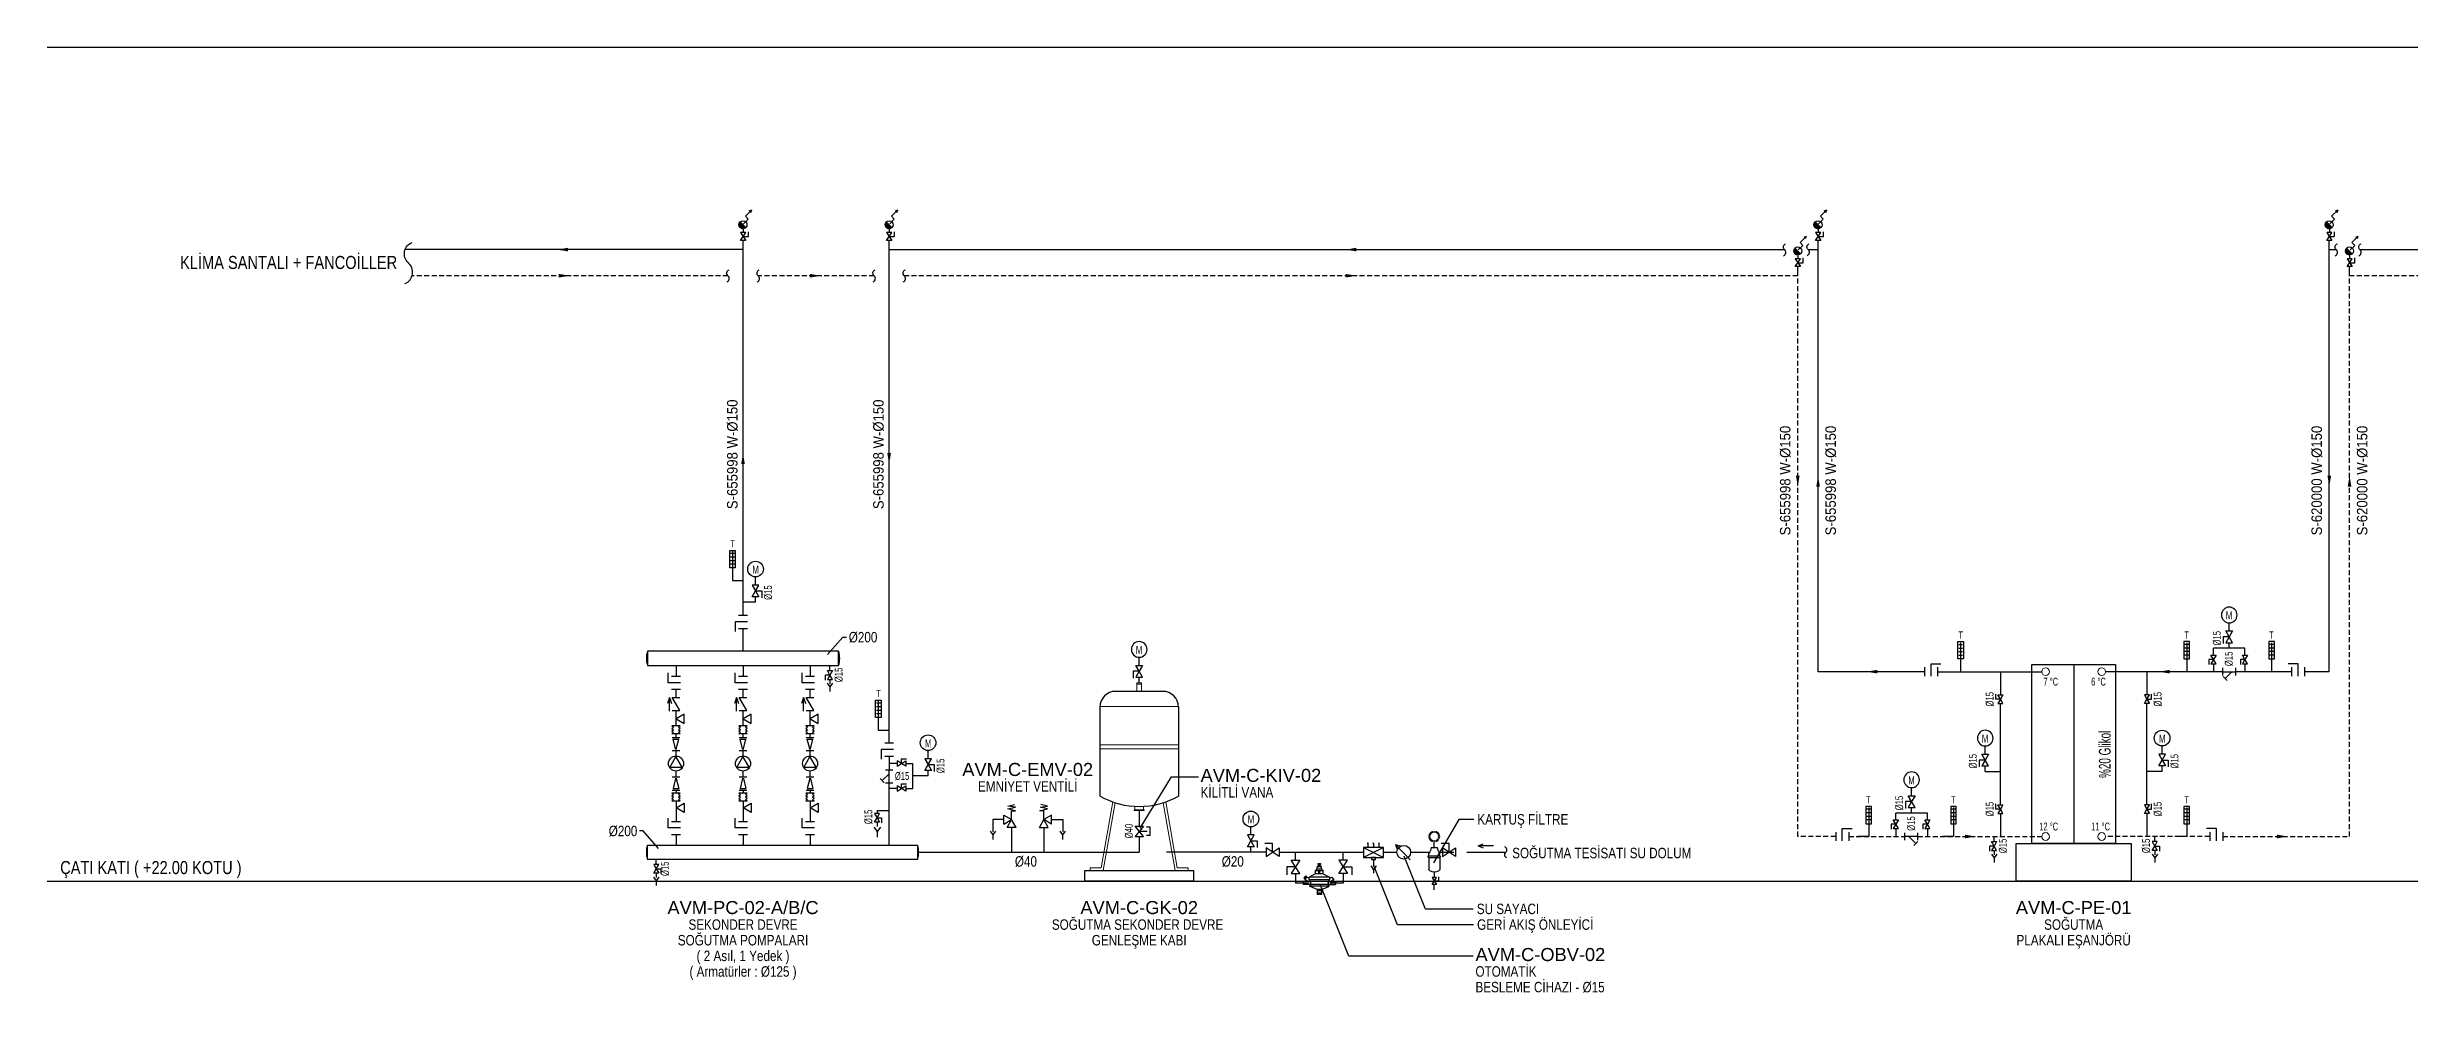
# Model space of a CAD drawing. Header units: centimetres. Extents: x 138114 to 163114, y -131897 to -111897.
# Drawn here: x 141966 to 146485, y -129969 to -128161 of the extents above; entities that cross this region are included whole.
import ezdxf
from ezdxf.enums import TextEntityAlignment as Align

# ---------------------------------------------------------------- set-up
doc = ezdxf.new("R2010")
doc.units = ezdxf.units.CM
doc.header["$LTSCALE"] = 1.5
doc.linetypes.add('DASHDOT', pattern=[25.4, 12.7, -6.35, 0, -6.35])
doc.linetypes.add('DASHED', pattern=[19.05, 12.7, -6.35])
for name, color, linetype in [('ST-SU', 4, 'DASHDOT'), ('T-CIHAZ-NO', 62, 'Continuous'), ('T-TEXT', 85, 'Continuous'), ('T-VANA', 135, 'Continuous'), ('T-VANA-TEXT', 63, 'Continuous')]:
    doc.layers.add(name, color=color, linetype=linetype)
for name, color, linetype, lineweight in [('T-CIHAZ', 101, 'Continuous', 30), ('T-ISITMA', 1, 'Continuous', 30), ('T-SOGUTMA', 130, 'Continuous', 30), ('T-STEXT', 181, 'Continuous', 15)]:
    doc.layers.add(name, color=color, linetype=linetype, lineweight=lineweight)
doc.styles.add('ARIAL', font='arial.ttf', dxfattribs={"width": 0.85})
doc.styles.add('ROMANS', font='arial.ttf', dxfattribs={"width": 0.7})
doc.styles.get("Standard").update_dxf_attribs({"font": 'arial.ttf'})

# ---------------------------------------------------------------- blocks, each defined once
blk = doc.blocks.new('KELEBEK')
for p, q in [((6.7, 10), (-6.7, 10)), ((6.7, -10), (-6.7, -10))]:
    blk.add_line(p, q)
blk.add_lwpolyline([(-6.7, 0), (12.2, 0), (12.2, -15)])
blk = doc.blocks.new('trmmtr')
at = {"layer": 'T-VANA'}
for p, q in [((30.5, 65), (21, 65)), ((30.5, 56.5), (21, 56.5)), ((25.9, 69), (25.9, 0)), ((25.9, 0), (0, 0)), ((30.5, 48), (21, 48)), ((30.5, 39.5), (21, 39.5))]:
    blk.add_line(p, q, dxfattribs=at)
blk.add_lwpolyline([(32.5, 71.8), (19.2, 71.8), (19.2, 30.3), (32.5, 30.3)], close=True, dxfattribs=at)
at = {"layer": 'T-VANA', "style": 'ROMANS', "width": 0.7}
blk.add_text('T', height=17, dxfattribs=at).set_placement((20.1, 79.2))
blk = doc.blocks.new('MBSDFG')
blk.add_line((0, 342), (0, 0))
blk.add_lwpolyline([(80, 0), (-80, 0), (-80, 342), (80, 342)], close=True)
at = {"color": 253, "lineweight": 18}
for centre in [(-53.7, 328.6), (53.7, 328.6), (-53.7, 13.4), (53.7, 13.4)]:
    blk.add_circle(centre, 7.36, dxfattribs=at)
blk = doc.blocks.new('VANA')
at = {"layer": 'T-VANA'}
for p, q in [((-12.5, 7.2), (-12.5, -7.2)), ((0, 0), (-12.5, 7.2)), ((-12.5, -7.2), (0, 0)), ((0, 13.2), (14.5, 13.2)), ((0, 0), (0, 13.2)), ((0, 0), (12.5, 7.2)), ((12.5, -7.2), (0, 0)), ((12.5, 7.2), (12.5, -7.2))]:
    blk.add_line(p, q, dxfattribs=at)
blk = doc.blocks.new('gfdbfcg vf')
for p, q in [((0, 33), (0, 48.6)), ((-6.5, 33), (0, 21.8)), ((6.5, 33), (-6.5, 33)), ((-6.5, 10.5), (0, 21.8)), ((6.5, 10.5), (-6.5, 10.5)), ((0, 21.8), (6.5, 33)), ((0, 21.8), (6.5, 10.5)), ((0, 21.8), (11.9, 21.8)), ((0, 0), (0, 10.5)), ((11.9, 21.8), (11.9, 8.8))]:
    blk.add_line(p, q)
blk.add_circle((0, 63.6), 15)
at = {"style": 'ROMANS', "text_generation_flag": 4, "width": 0.7}
blk.add_text('M', height=15.3, rotation=180, dxfattribs=at).set_placement((6.5, 55.1))
blk = doc.blocks.new('GTNZSDFGSDF')
for p, q in [((7.2, 25), (-7.2, 25)), ((7.2, 0), (-7.2, 0)), ((0, 0), (0, 25)), ((0, 17.4), (13.3, 4.2)), ((17.1, 8), (9.4, 0.3))]:
    blk.add_line(p, q)
blk = doc.blocks.new('uymtryduf')
for p, q in [((-4.8, 9), (4.8, 9)), ((-4.8, 9), (-2.9, 7.5)), ((-4.8, 6), (-2.9, 7.5)), ((-4.8, 6), (-2.9, 4.5)), ((-4.8, 3), (-2.9, 4.5)), ((-4.8, 3), (-2.9, 1.5)), ((-4.8, 0), (4.8, 0)), ((-4.7, 0), (-2.9, 1.5)), ((4.8, 9), (2.9, 7.5)), ((4.8, 6), (2.9, 7.5)), ((4.8, 6), (2.9, 4.5)), ((4.8, 3), (2.9, 4.5)), ((4.8, 3), (2.9, 1.5)), ((4.8, 0), (2.9, 1.5))]:
    blk.add_line(p, q)
blk = doc.blocks.new('RSYJUHJHFGHGFBDSVFG')
for p, q in [((-12.4, 25.2, -1576683304.7), (-16.4, 13.8, -1576683304.7)), ((-12.4, 25.2, -1576683304.7), (-8.4, 13.8, -1576683304.7)), ((-12.4, -1, -1576683304.7), (-12.4, 25.2, -1576683304.7)), ((0, 12.5, -1576683304.7), (-7.2, 25, -1576683304.7)), ((-7.2, 25, -1576683304.7), (7.2, 25, -1576683304.7)), ((-7.2, 0, -1576683304.7), (7.2, 0, -1576683304.7)), ((7.2, 0, -1576683304.7), (0, 12.5, -1576683304.7))]:
    blk.add_line(p, q)
blk = doc.blocks.new('YTDBTF')
for p, q in [((-4.3, 52.9), (3.3, 54.7)), ((-9, 37.5), (-21.7, 37.5)), ((-21.7, 37.5), (-21.7, 23.6)), ((-9, 42.6), (0, 37.5)), ((-9, 32.4), (-9, 42.6)), ((-9, 32.4), (0, 37.5)), ((-5.1, 28.5), (0, 37.5)), ((5.1, 28.5), (-5.1, 28.5)), ((4.3, 51.7), (-4.3, 52.9)), ((-4.3, 49.9), (4.3, 51.7)), ((4.4, 47.7), (-4.3, 49.9)), ((0, 47.7), (4.4, 47.7)), ((0, 37.5), (0, 47.7)), ((5.1, 28.5), (0, 37.5)), ((0, 28.5), (0, 0)), ((-24.7, 24.1), (-21.6, 19.9)), ((-18.5, 24.1), (-21.6, 19.9)), ((-21.6, 19.9), (-21.6, 14.5))]:
    blk.add_line(p, q)
blk = doc.blocks.new('A$C538C06E0')
at = {"ltscale": 0.2}
for p, q in [((3.4, 31.1), (26.6, 31.1)), ((3.4, 31.1), (3.4, 21.4)), ((15, 0), (15, 22.6)), ((26.6, 31.1), (26.6, 21.4))]:
    blk.add_line(p, q, dxfattribs=at)
blk.add_lwpolyline([(30, -12), (30, 12), (0, -12), (0, 12)], close=True)
blk = doc.blocks.new('A$C622B0F86')
for p, q in [((0, 0.22), (0, 0.324)), ((-0.043, 0.22), (0, 0.145)), ((0.043, 0.22), (-0.043, 0.22)), ((-0.043, 0.07), (0, 0.145)), ((0.043, 0.07), (-0.043, 0.07)), ((0, 0.145), (0.043, 0.22)), ((0, 0.145), (0.043, 0.07)), ((0, 0.145), (0.079, 0.145)), ((0, 0), (0, 0.07)), ((0.079, 0.145), (0.079, 0.059))]:
    blk.add_line(p, q)
blk.add_circle((0, 0.424), 0.1)
at = {"style": 'ROMANS', "text_generation_flag": 4, "width": 0.7}
blk.add_text('M', height=0.102, rotation=180, dxfattribs=at).set_placement((0.043, 0.368))
blk = doc.blocks.new('A$C7E5C2832')
at = {"layer": 'T-VANA', "xscale": 1.5, "yscale": 1.5, "zscale": 1.5}
blk.add_blockref('A$C622B0F86', (0, 0), dxfattribs=at)
blk = doc.blocks.new('JHMNBDFYGNHNGFTDNF')
for p, q in [((45, 0), (-45, 0)), ((-75, -30), (-75, -200.3)), ((75, -30), (75, -200.3))]:
    blk.add_line(p, q)
at = {"color": 253, "lineweight": 18}
for p, q in [((0, 13.5), (-4.7, 13.5)), ((-4.7, 0), (-4.7, 13.5)), ((2.2, 13.5), (-4.7, 13.5)), ((-4.2, 13.5), (-4.7, 12.7)), ((-4.5, 16.5), (-4.6, 16.3)), ((2.2, 16.3), (-4.6, 16.3)), ((-4.6, 13.5), (-4.6, 16.3)), ((2.2, 16.5), (-4.5, 16.5)), ((-4.2, 16.5), (-4.2, 16.3)), ((-4.2, 16.3), (-4.2, 13.5)), ((2, 13.5), (-4.2, 13.5)), ((4.7, 13.5), (0, 13.5)), ((4.5, 16.5), (2.2, 16.5)), ((4.6, 16.3), (2.2, 16.3)), ((4.7, 13.5), (2.2, 13.5)), ((4.2, 16.5), (4.2, 16.3)), ((4.2, 16.3), (4.2, 13.5)), ((4.2, 13.5), (4.7, 12.7)), ((4.5, 16.5), (4.6, 16.3)), ((4.6, 13.5), (4.6, 16.3)), ((4.7, 0), (4.7, 13.5)), ((75, -29.3), (-75, -29.3)), ((75, -102.6), (-75, -102.6)), ((75, -110.1), (-75, -110.1)), ((-72.9, -337.5, -1481800701.8), (-50.7, -211.5, -1481800701.8)), ((-68.7, -342.5, -1481800701.8), (-46, -213.1, -1481800701.8)), ((-8.5, -220.3), (-8.5, -226.6)), ((8.5, -220.3), (8.5, -226.6)), ((68.7, -342.5, -1481800701.8), (46, -213.1, -1481800701.8)), ((72.9, -337.5, -1481800701.8), (50.7, -211.5, -1481800701.8)), ((-93.8, -337.5, -1481800701.8), (-93.8, -342.5, -1481800701.8)), ((-93.8, -337.5, -1481800701.8), (-72.9, -337.5, -1481800701.8)), ((-93.8, -342.5, -1481800701.8), (-68.7, -342.5, -1481800701.8)), ((93.8, -342.5, -1481800701.8), (68.7, -342.5, -1481800701.8)), ((93.8, -337.5, -1481800701.8), (72.9, -337.5, -1481800701.8)), ((93.8, -337.5, -1481800701.8), (93.8, -342.5, -1481800701.8))]:
    blk.add_line(p, q, dxfattribs=at)
blk.add_lwpolyline([(-9.4, -226.6), (9.4, -226.6), (9.4, -227.6), (-9.4, -227.6)], close=True, dxfattribs=at)
for centre, radius, start, end in [((-45, -30), 30, 90, 180), ((45, -30), 30, 0, 90), ((0, -69.6), 150.6, 240.1393, 299.8607)]:
    blk.add_arc(centre, radius, start, end)
blk = doc.blocks.new('Z1')
at = {"linetype": 'Continuous'}
blk.add_lwpolyline([(-13.6, 0), (-13.6, 6.7), (-19.7, 6.7)], dxfattribs=at)
blk.add_lwpolyline([(-18.6, -3.3), (-8.6, 3.3), (-8.6, -3.3), (-18.6, 3.3)], close=True, dxfattribs=at)
blk = doc.blocks.new('A$C577C0CD0')
for p, q in [((-4.1, 46), (-1.2, 49)), ((-4.1, 40), (-4.1, 46)), ((10.1, 46), (-4.1, 46)), ((-1.2, 49), (-1.2, 52.8)), ((-1.2, 52.8), (7.2, 52.8)), ((7.2, 49), (-1.2, 49)), ((1.9, 40), (1.9, 46)), ((2.7, 56.2), (2.7, 58)), ((2.7, 55.1), (2.7, 52.8)), ((3.3, 56.2), (3.3, 58)), ((3.3, 55.1), (3.3, 52.8)), ((4.1, 40), (4.1, 46)), ((7.2, 49), (7.2, 52.8)), ((10.1, 46), (7.2, 49)), ((10.1, 40), (10.1, 46)), ((-27.1, 25.5), (-27.1, 20.3)), ((-18.1, 25.5), (-27.1, 25.5)), ((-13.4, 20.3), (-27.1, 20.3)), ((-26.3, 22.7), (-16.9, 22.7)), ((-19.9, 34), (-23.6, 30.3)), ((-19.5, 33.8), (-23.4, 29.9)), ((-16, 32.1), (-19.9, 34)), ((-4.1, 40), (-15.9, 34)), ((-15.9, 34), (21.9, 34)), ((-15.4, 29), (21.4, 29)), ((-14.7, 16.9), (20.7, 16.9)), ((-1.2, 11.2), (-14.5, 16.4)), ((-13.7, 25.5), (19.7, 25.5)), ((-13.4, 23.8), (-13.4, 20.3)), ((-13.4, 20.3), (19.4, 20.3)), ((-4.1, 40), (10.1, 40)), ((-1.3, 11), (7.2, 11)), ((-1.2, 11.2), (-1.2, 1.7)), ((-1.2, 8.8), (7.2, 8.8)), ((-1.2, 4.1), (7.2, 4.1)), ((-1.2, 1.7), (1.5, 1.7)), ((1, 8.8), (1, 11)), ((2, 4.1), (2, 2.2)), ((4, 4.1), (4, 2.2)), ((4.5, 1.7), (7.2, 1.7)), ((5, 8.8), (5, 11)), ((7.2, 11.2), (20.1, 16.2)), ((7.2, 11.2), (7.2, 1.7)), ((10.1, 40), (21.9, 34)), ((19.4, 23.8), (19.4, 20.3)), ((19.4, 20.3), (33, 20.3)), ((22, 32.1), (25.9, 34)), ((22.7, 22.7), (32.2, 22.7)), ((24.1, 25.5), (33, 25.5)), ((25.4, 33.8), (29.4, 29.9)), ((25.9, 34), (29.6, 30.3)), ((26.4, 33.5), (27.2, 34.2)), ((26.6, 34.8), (28.1, 36.3)), ((26.6, 34.8), (30.4, 31)), ((28.1, 36.3), (31.9, 32.5)), ((29.1, 30.8), (29.8, 31.5)), ((30.4, 31), (31.9, 32.5)), ((33, 25.5), (33, 20.3))]:
    blk.add_line(p, q)
for points in [[(0.7, 58), (5.2, 58), (5.2, 59.2), (0.7, 59.2)], [(0.7, 55.1), (5.2, 55.1), (5.2, 56.2), (0.7, 56.2)]]:
    blk.add_lwpolyline(points, close=True)
for points in [[(-20.6, 21.4), (-16.9, 22.7), (-20.6, 24)], [(28.4, 21.4), (32.2, 22.7), (28.4, 24)]]:
    blk.add_lwpolyline(points)
for centre, radius, start, end in [((-14.5, 35.1), 10.2, 207.6953, 275.5329), ((-4.8, 32.6), 11.2, 172.8683, 212.7359), ((-13.8, 17.2), 1, 135.9999, 248.7685), ((-17.1, 20.4), 3.7, 315.9999, 357.6476), ((-18.4, 23.8), 5, 0, 32.7359), ((1.5, 2.2), 0.5, 270, 0), ((4.5, 2.2), 0.5, 180, 270), ((24.4, 23.8), 5, 147.2641, 180), ((23.1, 20.4), 3.7, 182.3524, 224.0001), ((20.5, 35.1), 10.2, 264.4671, 332.3047), ((19.7, 17.2), 1, 291.2315, 44.0001), ((10.8, 32.6), 11.2, 327.2641, 7.1317)]:
    blk.add_arc(centre, radius, start, end)
blk = doc.blocks.new('A$C0B54677A')
for p, q in [((25.1, 12.5), (-25.1, -12.5)), ((-25.1, 12.5), (25.1, -12.5)), ((-14, 21.5), (-14, 12.5)), ((0, 21.5), (0, 12.5)), ((14, 21.5), (14, 12.5)), ((-6.6, -34.1), (0, -43.7)), ((0, -17.6), (0, -35.6)), ((6.6, -34.1), (0, -43.7)), ((0, -43.7), (0, -51.9))]:
    blk.add_line(p, q)
for points in [[(-25.1, 12.5), (25.1, 12.5), (25.1, -12.5), (-25.1, -12.5)], [(-5, -12.5), (5, -12.5), (5, -17.6), (-5, -17.6)]]:
    blk.add_lwpolyline(points, close=True)
for centre in [(-14, 22.5), (0, 22.5), (14, 22.5)]:
    blk.add_circle(centre, 1)
blk = doc.blocks.new('A$C107B4E94')
for p, q in [((-11.2, 8.3), (-22.7, 8.3)), ((-16.9, 8.3), (-16.9, 18.3)), ((-26.9, -7), (-26.9, -2.4)), ((-6.9, -7), (-26.9, -7)), ((-6.9, -10), (-26.9, -10)), ((-26.9, -10), (-26.9, -31.7)), ((-16.9, -37.1), (-16.9, -47.1)), ((-6.9, -7), (-6.9, -2.4)), ((-6.9, -10), (-6.9, -31.7)), ((-16.9, -69.6), (-16.9, -59.6))]:
    blk.add_line(p, q)
at = {"linetype": 'Continuous', "lineweight": 0}
for radius in [10, 8]:
    blk.add_circle((-16.9, 28.3), radius, dxfattribs=at)
for centre, radius, start, end in [((-46.8, 11.7), 24.4, 324.6862, 352.0512), ((13, 11.7), 24.4, 187.9488, 215.3138), ((-26.9, -8.5), 1.5, 90, 270), ((-23.2, -31.7), 3.75, 180, 239.2376), ((-16.9, -21.2), 16, 239.2376, 300.7624), ((-10.7, -31.7), 3.75, 300.7624, 0), ((-6.9, -8.5), 1.5, 270, 90)]:
    blk.add_arc(centre, radius, start, end)
at = {"xscale": -1.249777778051794, "yscale": 1.249777778051794, "zscale": 1.249777778005956, "rotation": 90}
blk.add_blockref('Z1', (-16.9, -70.4), dxfattribs=at)
blk = doc.blocks.new('Kesme')
blk.add_lwpolyline([(-21.5, -0.2, 0.576786), (-4.8, -2.7, -0.54493), (11.3, -5.9)], format="xyb")
blk = doc.blocks.new('A$C5C5A6AF1')
at = {"linetype": 'Continuous'}
blk.add_lwpolyline([(0, 6.5), (-8.7, 6.5), (-8.7, -1.4)], dxfattribs=at)
blk.add_lwpolyline([(4.3, 0), (-4.3, 13), (4.3, 13), (-4.3, 0)], close=True, dxfattribs=at)
blk = doc.blocks.new('P')
for points in [[(0, 17), (35, 52), (57, 31), (103, 77), (84, 70)], [(103, 77), (96, 58)]]:
    blk.add_lwpolyline(points)
blk = doc.blocks.new('A$C52EE5F1D')
h = blk.add_hatch()
h.set_pattern_fill('ANSI31', color=256, scale=5, angle=-90, style=0)
h.set_pattern_definition([(315, (-8947.321, 100.9137), (0.44194174, 0.44194174), [])])
h.paths.add_polyline_path([(-5.6, 52.9, 0.668179), (-0.1, 39.8, 0.198912), (5.3, 42)])
for p, q in [((-5.6, 52.9), (5.3, 42)), ((0, 0), (0, 17.5)), ((0.2, 39.8), (0.2, 32.5))]:
    blk.add_line(p, q)
blk.add_circle((-0.1, 47.5), 7.67)
for name, p, xscale, yscale, zscale, rotation in [('P', (-3.2, 49.4), -0.25, 0.25, 0.25, 270), ('A$C5C5A6AF1', (0.2, 32.5), 1.151997189153917, 1.151997189153917, 1.151997189153917, 180)]:
    blk.add_blockref(name, p, dxfattribs=dict(xscale=xscale, yscale=yscale, zscale=zscale, rotation=rotation))

msp = doc.modelspace()

# ---------------------------------------------------------------- linework, layer by layer
for p, q in [((141965.6, -128161.3), (148014.7, -128161.3, 0)), ((141965.6, -129756), (151934.9, -129756, 0))]:
    msp.add_line(p, q)
at = {"elevation": 0}
for points in [[(145732.3, -129683.9), (145952.3, -129683.9), (145952.3, -129756), (145732.3, -129756)], [(143950.8, -129735.4), (144158.4, -129735.4), (144158.4, -129756), (143950.8, -129756)]]:
    msp.add_lwpolyline(points, close=True, dxfattribs=at)
at = {"layer": 'ST-SU', "ltscale": 10}
for p, q in [((144297.4, -129700.6, 0), (144054.6, -129700.6, 0)), ((144322.4, -129700.6, 0), (144483.4, -129700.6, 0)), ((144353.6, -129716, 0), (144353.6, -129700.6, 0)), ((144444.7, -129716, 0), (144444.7, -129700.6, 0)), ((144521.9, -129700.6, 0), (144547.6, -129700.6, 0)), ((144573.9, -129700.6, 0), (144610, -129700.6, 0)), ((144628.4, -129700.6, 0), (144656.4, -129700.6, 0)), ((144681.4, -129700.6, 0), (144756.3, -129700.6, 0)), ((144353.6, -129741, 0), (144353.6, -129759.6, 0)), ((144444.7, -129741, 0), (144444.7, -129759.6, 0)), ((144368.1, -129759.6, 0), (144353.6, -129759.6, 0)), ((144444.7, -129759.6, 0), (144430.3, -129759.6, 0))]:
    msp.add_line(p, q, dxfattribs=at)
at = {"layer": 'T-CIHAZ'}
for points, elevation in [([(143479.5, -129316.2), (143113.9, -129316.2), (143113.9, -129343.5), (143479.5, -129343.5)], -1097010995.4), ([(143113.9, -129687), (143630.5, -129687), (143630.5, -129714.3), (143113.9, -129714.3)], -1063403021.5)]:
    msp.add_lwpolyline(points, close=True, dxfattribs=dict(at, elevation=elevation))
for centre, start, end in [((143156.6, -129329.8, 74194434.7), 162.2979, 197.7021), ((143436.8, -129329.8, -1097010995.4), 342.2979, 17.7021), ((143156.6, -129700.6, 74194434.7), 162.2979, 197.7021), ((143156.6, -129700.6, 74194434.7), 162.2979, 197.7021), ((143587.8, -129700.6, 0), 342.2979, 17.7021), ((143587.8, -129700.6, 0), 342.2979, 17.7021)]:
    msp.add_arc(centre, 44.8, start, end, dxfattribs=at)
at = {"layer": 'T-ISITMA', "color": 7, "lineweight": -3, "ltscale": 100}
for p, q in [((144054.6, -129620.5), (144054.6, -129650.6)), ((143632.7, -129700.6), (144054.6, -129700.6)), ((144054.6, -129670.6), (144054.6, -129700.6))]:
    msp.add_line(p, q, dxfattribs=at)
at = {"layer": 'T-SOGUTMA'}
for p, q in [((143296.7, -128548.2), (142650.2, -128548.2)), ((143296.7, -129247.5), (143296.7, -128548.2)), ((143576.2, -129491.6), (143576.2, -128548.2)), ((143576.2, -128548.2), (145289, -128548.2)), ((145089.2, -128548.2), (145285.7, -128548.2)), ((145334.2, -128548.2), (145353.3, -128548.2)), ((145353.3, -129355.3), (145353.3, -128548.2)), ((146331.3, -128548.2), (146344.6, -128548.2)), ((146331.3, -129355.3), (146331.3, -128548.2)), ((146389.8, -128548.2), (148096.8, -128548.2)), ((143296.7, -129316.2), (143296.7, -129272.5)), ((143168.5, -129343.5), (143168.5, -129364)), ((143296.7, -129343.5), (143296.7, -129364)), ((143424.9, -129343.5), (143424.9, -129364)), ((143168.5, -129404.7), (143168.5, -129389)), ((143296.7, -129404.7), (143296.7, -129389)), ((143424.9, -129404.7), (143424.9, -129389)), ((145556.9, -129355.3), (145353.3, -129355.3)), ((145581.9, -129355.3), (145781.2, -129355.3)), ((146127.7, -129355.3), (145903.4, -129355.3)), ((146259.1, -129355.3), (146152.7, -129355.3)), ((146331.3, -129355.3), (146284.1, -129355.3)), ((143168.5, -129459.1), (143168.5, -129429.7)), ((143296.7, -129459.1), (143296.7, -129429.7)), ((143424.9, -129459.1), (143424.9, -129429.7)), ((143168.5, -129480.9), (143168.5, -129474.1)), ((143296.7, -129480.9), (143296.7, -129474.1)), ((143424.9, -129480.9), (143424.9, -129474.1)), ((143168.5, -129516.6), (143168.5, -129505.9)), ((143296.7, -129516.6), (143296.7, -129505.9)), ((143424.9, -129516.6), (143424.9, -129505.9)), ((143576.2, -129516.6), (143576.2, -129542.9)), ((143168.5, -129556.6), (143168.5, -129545.4)), ((143296.7, -129556.6), (143296.7, -129545.4)), ((143424.9, -129556.6), (143424.9, -129545.4)), ((143576.2, -129687), (143576.2, -129567.9)), ((143168.5, -129581.6), (143168.5, -129587.9)), ((143168.5, -129602.9), (143168.5, -129641.5)), ((143296.7, -129581.6), (143296.7, -129587.9)), ((143296.7, -129602.9), (143296.7, -129641.5)), ((143424.9, -129581.6), (143424.9, -129587.9)), ((143424.9, -129602.9), (143424.9, -129641.5)), ((143168.5, -129666.5), (143168.5, -129687)), ((143296.7, -129666.5), (143296.7, -129687)), ((143424.9, -129666.5), (143424.9, -129687))]:
    msp.add_line(p, q, dxfattribs=at)
at = {"layer": 'T-SOGUTMA', "linetype": 'DASHED', "ltscale": 0.5}
for p, q in [((143267.9, -128598.2), (142663.8, -128598.2)), ((143547.3, -128598.2), (143325.6, -128598.2)), ((145314.5, -128598.2), (143605.1, -128598.2)), ((145314.5, -129670.5), (145314.5, -128598.2)), ((148122.3, -128598.2), (146370.1, -128598.2)), ((146370.1, -129670.5), (146370.1, -128598.2)), ((145387.1, -129670.5), (145314.5, -129670.5)), ((145412.1, -129670.5), (145519.1, -129670.5)), ((145544.1, -129670.5), (145781.2, -129670.5)), ((146102.7, -129670.5), (145903.4, -129670.5)), ((146127.7, -129670.5), (146370.1, -129670.5))]:
    msp.add_line(p, q, dxfattribs=at)
at = {"layer": 'T-TEXT'}
for p, q in [((144056.2, -129654.4, 397683550.5), (144116.7, -129556.5, -57161034.6)), ((144116.7, -129556.5, -57161034.6), (144168.2, -129556.5, -57161034.6)), ((144665.9, -129638.1, 0), (144617.5, -129721.1, 0)), ((144694.7, -129638.1, 0), (144665.9, -129638.1, 0)), ((144602, -129809.4, 0), (144561.5, -129708.3, 0)), ((144703, -129688.2, 0), (144712.9, -129684.4, 0)), ((144732.2, -129688.2, 0), (144703, -129688.2, 0)), ((144703, -129688.2, 0), (144712.9, -129692.1, 0)), ((144548.7, -129839.3, 0), (144502.7, -129724.4, 0)), ((144455.5, -129899.1, 0), (144401.3, -129763.8, 0)), ((144694.3, -129839.3, 0), (144548.7, -129839.3, 0)), ((144693.6, -129809.4, 0), (144602, -129809.4, 0)), ((144693.6, -129899.1, 0), (144455.5, -129899.1, 0))]:
    msp.add_line(p, q, dxfattribs=at)
at = {"layer": 'T-TEXT', "linetype": 'Continuous'}
for points in [[(142961.8, -128544.7), (142961.8, -128551.6), (142940.9, -128548.2)], [(144470.2, -128544.7, 0), (144470.2, -128551.6, 0), (144449.4, -128548.2, 0)], [(142944.3, -128594.7, 0), (142944.3, -128601.6, 0), (142965.2, -128598.2, 0)], [(143424.9, -128594.7, 0), (143424.9, -128601.6, 0), (143445.7, -128598.2, 0)], [(144449.4, -128594.7, 0), (144449.4, -128601.6, 0), (144470.2, -128598.2, 0)], [(143300.2, -128958.2, 1752699055.5), (143293.2, -128958.2, 1752699055.5), (143296.7, -128937.4, 1752699055.5)], [(143572.7, -128937.4, 2682729087.9), (143579.7, -128937.4, 2682729087.9), (143576.2, -128958.2, 2682729087.9)], [(145318, -128980.7, 0), (145311, -128980.7, 0), (145314.5, -129001.6, 0)], [(145356.8, -129001.6, 0), (145349.9, -129001.6, 0), (145353.3, -128980.7, 0)], [(146334.8, -128980.7, 0), (146327.8, -128980.7, 0), (146331.3, -129001.6, 0)], [(146373.6, -129001.6, 0), (146366.6, -129001.6, 0), (146370.1, -128980.7, 0)], [(145466.5, -129351.9, 0), (145466.5, -129358.8, 0), (145445.7, -129355.3, 0)], [(146025.8, -129351.9, 0), (146025.8, -129358.8, 0), (146005, -129355.3, 0)], [(145634.2, -129667, 0), (145634.2, -129674, 0), (145655, -129670.5, 0)], [(146231.6, -129667, 0), (146231.6, -129674, 0), (146252.5, -129670.5, 0)]]:
    msp.add_solid(points, dxfattribs=at)
at = {"layer": 'T-VANA'}
for p, q in [((143320.6, -129222.7, -2194021990.8), (143297.2, -129222.7, -2194021990.8)), ((143462.9, -129353.4, -1245357756.5), (143462.9, -129343.5, -1245357756.5)), ((146109.8, -129323.6, 0), (146109.8, -129310.5, 0)), ((146170, -129310.5, 0), (146109.8, -129310.5, 0)), ((146109.8, -129340.3, 0), (146109.8, -129355.3, 0)), ((146170, -129323.6, 0), (146170, -129310.5, 0)), ((146170, -129340.3, 0), (146170, -129355.3, 0)), ((143457.5, -129377.4, -1245357756.5), (143462.7, -129384.5, -1245357756.5)), ((143468, -129377.4, -1245357756.5), (143462.7, -129384.5, -1245357756.5)), ((143462.7, -129384.5, -1245357756.5), (143462.7, -129393.4, -1245357756.5)), ((143462.9, -129370, -1245357756.5), (143462.9, -129378.3, -1245357756.5)), ((145702.3, -129355.3, 0), (145702.3, -129399.5, 0)), ((145982.4, -129355.3, 0), (145982.4, -129399.5, 0)), ((145702.3, -129609.6, 0), (145702.3, -129416.2, 0)), ((145982.4, -129609.6, 0), (145982.4, -129416.2, 0)), ((143161.2, -129480.9, -1245357756.5), (143175.7, -129480.9, -1245357756.5)), ((143167.8, -129502.7, -1245357756.5), (143163.2, -129484.1, -1245357756.5)), ((143163.2, -129484.1, -1245357756.5), (143173.7, -129484.1, -1245357756.5)), ((143169.1, -129502.7, -1245357756.5), (143173.7, -129484.1, -1245357756.5)), ((143289.5, -129480.9, -1245357756.5), (143303.9, -129480.9, -1245357756.5)), ((143296, -129502.7, -1245357756.5), (143291.4, -129484.1, -1245357756.5)), ((143291.4, -129484.1, -1245357756.5), (143301.9, -129484.1, -1245357756.5)), ((143297.4, -129502.7, -1245357756.5), (143301.9, -129484.1, -1245357756.5)), ((143417.7, -129480.9, -1245357756.5), (143432.1, -129480.9, -1245357756.5)), ((143424.2, -129502.7, -1245357756.5), (143419.6, -129484.1, -1245357756.5)), ((143419.6, -129484.1, -1245357756.5), (143430.2, -129484.1, -1245357756.5)), ((143425.6, -129502.7, -1245357756.5), (143430.2, -129484.1, -1245357756.5)), ((143161.2, -129505.9, -1245357756.5), (143175.7, -129505.9, -1245357756.5)), ((143166.7, -129502.7, -1245357756.5), (143170.3, -129502.7, -1245357756.5)), ((143289.5, -129505.9, -1245357756.5), (143303.9, -129505.9, -1245357756.5)), ((143294.9, -129502.7, -1245357756.5), (143298.5, -129502.7, -1245357756.5)), ((143417.7, -129505.9, -1245357756.5), (143432.1, -129505.9, -1245357756.5)), ((143423.1, -129502.7, -1245357756.5), (143426.7, -129502.7, -1245357756.5)), ((143591.5, -129530.9, -1178268133.4), (143576.2, -129530.9, -1178268133.4)), ((143608.2, -129530.9, -1178268133.4), (143621.6, -129530.9, -1178268133.4)), ((143621.6, -129578.7, -1178268133.4), (143621.6, -129530.9, -1178268133.4)), ((143161.2, -129556.6, -1245357756.5), (143175.7, -129556.6, -1245357756.5)), ((143167.8, -129559.7, -1245357756.5), (143163.2, -129578.4, -1245357756.5)), ((143166.7, -129559.7, -1245357756.5), (143170.3, -129559.7, -1245357756.5)), ((143169.1, -129559.7, -1245357756.5), (143173.7, -129578.4, -1245357756.5)), ((143289.5, -129556.6, -1245357756.5), (143303.9, -129556.6, -1245357756.5)), ((143296, -129559.7, -1245357756.5), (143291.4, -129578.4, -1245357756.5)), ((143294.9, -129559.7, -1245357756.5), (143298.5, -129559.7, -1245357756.5)), ((143297.4, -129559.7, -1245357756.5), (143301.9, -129578.4, -1245357756.5)), ((143417.7, -129556.6, -1245357756.5), (143432.1, -129556.6, -1245357756.5)), ((143424.2, -129559.7, -1245357756.5), (143419.6, -129578.4, -1245357756.5)), ((143423.1, -129559.7, -1245357756.5), (143426.7, -129559.7, -1245357756.5)), ((143425.6, -129559.7, -1245357756.5), (143430.2, -129578.4, -1245357756.5)), ((143650.7, -129554.8, -1178268133.4), (143621.6, -129554.8, -1178268133.4)), ((145673.1, -129546, 0), (145702.3, -129546, 0)), ((146011.5, -129546, 0), (145982.4, -129546, 0)), ((143161.2, -129581.6, -1245357756.5), (143175.7, -129581.6, -1245357756.5)), ((143163.2, -129578.4, -1245357756.5), (143173.7, -129578.4, -1245357756.5)), ((143289.5, -129581.6, -1245357756.5), (143303.9, -129581.6, -1245357756.5)), ((143291.4, -129578.4, -1245357756.5), (143301.9, -129578.4, -1245357756.5)), ((143417.7, -129581.6, -1245357756.5), (143432.1, -129581.6, -1245357756.5)), ((143419.6, -129578.4, -1245357756.5), (143430.2, -129578.4, -1245357756.5)), ((143553.1, -129620.6, -1178268133.4), (143553.1, -129626.4, -1178268133.4)), ((143553.1, -129620.6, -1178268133.4), (143576.2, -129620.6, -1178268133.4)), ((143591.5, -129578.7, -1178268133.4), (143576.2, -129578.7, -1178268133.4)), ((143608.2, -129578.7, -1178268133.4), (143621.6, -129578.7, -1178268133.4)), ((143547, -129652.4, -1178268133.4), (143553.3, -129660.9, -1178268133.4)), ((143553.1, -129643, -1178268133.4), (143553.1, -129651.3, -1178268133.4)), ((143559.6, -129652.4, -1178268133.4), (143553.3, -129660.9, -1178268133.4)), ((143553.3, -129660.9, -1178268133.4), (143553.3, -129671.6, -1178268133.4)), ((143553.3, -129660.9, -1178268133.4), (143553.3, -129671.6, -1178268133.4)), ((145502.1, -129638.8, 0), (145502.1, -129625.6, 0)), ((145562.4, -129625.6, 0), (145502.1, -129625.6, 0)), ((145502.1, -129655.5, 0), (145502.1, -129670.5, 0)), ((145562.4, -129638.8, 0), (145562.4, -129625.6, 0)), ((145562.4, -129655.5, 0), (145562.4, -129670.5, 0)), ((145702.3, -129626.3, 0), (145702.3, -129670.5, 0)), ((145982.4, -129626.3, 0), (145982.4, -129670.5, 0)), ((144572.9, -129714.9, -1205926174.1), (144544.8, -129685.5, -1205926174.1)), ((144544.8, -129685.5, -1205926174.1), (144547.3, -129693.7, -1205926174.1)), ((144544.8, -129685.5, -1205926174.1), (144552.9, -129688.3, -1205926174.1)), ((145684.8, -129704.5, 0), (145690, -129711.5, 0)), ((145690, -129680.4, 0), (145690, -129670.5, 0)), ((145690, -129680.4, 0), (145690, -129670.5, 0)), ((145690, -129697.1, 0), (145690, -129705.3, 0)), ((145695.3, -129704.5, 0), (145690, -129711.5, 0)), ((145690, -129711.5, 0), (145690, -129720.4, 0)), ((145992.2, -129704.5, 0), (145997.4, -129711.5, 0)), ((145997.4, -129680.4, 0), (145997.4, -129670.5, 0)), ((145997.4, -129680.4, 0), (145997.4, -129670.5, 0)), ((145997.4, -129697.1, 0), (145997.4, -129705.3, 0)), ((146002.7, -129704.5, 0), (145997.4, -129711.5, 0)), ((145997.4, -129711.5, 0), (145997.4, -129720.4, 0)), ((143125.3, -129748.2, 40712785.6), (143130.6, -129755.3, 40712785.6)), ((143130.6, -129724.2, 40712785.6), (143130.6, -129714.3, 40712785.6)), ((143130.6, -129740.8, 40712785.6), (143130.6, -129749.1, 40712785.6)), ((143135.8, -129748.2, 40712785.6), (143130.6, -129755.3, 40712785.6)), ((143130.6, -129755.3, 40712785.6), (143130.6, -129764.2, 40712785.6))]:
    msp.add_line(p, q, dxfattribs=at)
for points in [[(143184.2, -129454.6), (143184.2, -129436.4), (143168.5, -129445.5)], [(143312.4, -129454.6), (143312.4, -129436.4), (143296.7, -129445.5)], [(143440.7, -129454.6), (143440.7, -129436.4), (143424.9, -129445.5)], [(143184.2, -129606.6), (143184.2, -129624.8), (143168.5, -129615.7)], [(143312.4, -129606.6), (143312.4, -129624.8), (143296.7, -129615.7)], [(143440.6, -129606.6), (143440.6, -129624.8), (143424.9, -129615.7)]]:
    msp.add_lwpolyline(points, close=True, dxfattribs=at)
at = {"layer": 'T-VANA', "elevation": -1097010995.4}
for points in [[(143168.4, -129517.5), (143156.5, -129537.9), (143180.2, -129537.9)], [(143296.6, -129517.5), (143284.8, -129537.9), (143308.4, -129537.9)], [(143424.8, -129517.5), (143413, -129537.9), (143436.6, -129537.9)]]:
    msp.add_lwpolyline(points, close=True, dxfattribs=at)
at = {"layer": 'T-VANA'}
for centre, radius in [((143168.5, -129531, -1245357756.5), 14.4), ((143296.7, -129531, -1245357756.5), 14.4), ((143424.9, -129531, -1245357756.5), 14.4), ((144560.8, -129700.6, -1205926174.1), 13.1)]:
    msp.add_circle(centre, radius, dxfattribs=at)
at = {"layer": 'T-VANA-TEXT'}
for p, q in [((143458.1, -129322.6, -331283440), (143487.9, -129289.1, -331283440)), ((143487.9, -129289.1, -331283440), (143494.7, -129289.1, -331283440)), ((143105.5, -129659.7, -182936678.9), (143098.8, -129659.7, -182936678.9)), ((143135.3, -129693.2, -182936678.9), (143105.5, -129659.7, -182936678.9))]:
    msp.add_line(p, q, dxfattribs=at)

# ---------------------------------------------------------------- block references
at = {"layer": 'T-CIHAZ'}
for name, p in [('MBSDFG', (145842.3, -129683.9, 0)), ('JHMNBDFYGNHNGFTDNF', (144054.6, -129392.9, 1481800701.8))]:
    msp.add_blockref(name, p, dxfattribs=at)
at = {"layer": 'T-TEXT'}
for p, xscale, yscale, zscale, rotation in [((142649.4, -128561.6, 1171205430.1), 2.4, 2.4, 2.4, 90.00000000000001), ((145287.1, -128544.8, 1121550501.3), 0.7, 0.7, 0.7, 90.00000000000001), ((145332.3, -128544.8, 2744547669.6), 0.7, 0.7, 0.7, 90.00000000000001), ((146342.7, -128544.8, 1269939370.7), 0.7, 0.7, 0.7, 90.00000000000001), ((146387.9, -128544.8, 2892936538.9), 0.7, 0.7, 0.7, 90.00000000000001), ((143265.9, -128594.8, 1473770755.9), 0.7, 0.7, 0.7, 90.00000000000001), ((143323.7, -128594.8, -149226412.3), 0.7, 0.7, 0.7, 90.00000000000001), ((143545.4, -128594.8, 1232595358.2), 0.7, 0.7, 0.7, 90.00000000000001), ((143603.2, -128594.8, -390401810), 0.7, 0.7, 0.7, 90.00000000000001), ((143603.2, -128594.8, -390401810), 0.7, 0.7, 0.7, 90.00000000000001), ((144758, -129697.5, -1205926174.1), -0.651035156315196, 0.651035156315196, 0.651035156315196, 270)]:
    msp.add_blockref('Kesme', p, dxfattribs=dict(at, xscale=xscale, yscale=yscale, zscale=zscale, rotation=rotation))
at = {"layer": 'T-VANA'}
for name, p, xscale, yscale, zscale in [('A$C52EE5F1D', (143296.7, -128548.2, 241175397.7), 0.9999983333400452, 0.9999983333400452, 0.9999983333400452), ('A$C52EE5F1D', (143576.2, -128548.2, 0), 0.9999983333400452, 0.9999983333400452, 0.9999983333400452), ('A$C52EE5F1D', (145353.3, -128548.2, 0), 0.9999983333400452, 0.9999983333400452, 0.9999983333400452), ('A$C52EE5F1D', (146331.3, -128548.2, -74194434.7), 0.9999983333400451, 0.9999983333400451, 0.9999983333400451), ('A$C52EE5F1D', (145314.5, -128598.2, 0), 0.9999983333400452, 0.9999983333400452, 0.9999983333400452), ('A$C52EE5F1D', (146370.1, -128598.2, 0), 0.9999983333400451, 0.9999983333400451, 0.9999983333400451), ('trmmtr', (143297.3, -129180.9, -2194021990.8), -0.8000000000029104, 0.8000000000029104, 0.8000000000029104), ('gfdbfcg vf', (143320.6, -129222.7, -2194021990.8), 0.9996826404316091, 0.9996826404316091, 0.9996826404316091), ('KELEBEK', (143296.7, -129260, -2194021990.8), -1.25, 1.25, 1.25), ('gfdbfcg vf', (146139.9, -129310.5, 0), -0.9996826404316091, 0.9996826404316091, 0.9996826404316091), ('A$C7E5C2832', (144054.6, -129376.4, 1481800701.8), -100, 100, 100), ('trmmtr', (145646.7, -129355.3, 0), -0.8000000000029104, 0.8000000000029104, 0.8000000000029104), ('trmmtr', (146038, -129355.3, 0), 0.8000000000029104, 0.8000000000029104, 0.8000000000029104), ('trmmtr', (146200.3, -129355.3, 0), 0.8000000000029104, 0.8000000000029104, 0.8000000000029104), ('trmmtr', (143576.2, -129467, -1453857762), -0.8000000000029104, 0.8000000000029104, 0.8000000000029104), ('uymtryduf', (143168.5, -129474.1, -1245357756.5), -1.666666666666667, 1.666666666666667, 1.666666666666667), ('uymtryduf', (143296.7, -129474.1, -1245357756.5), -1.666666666666667, 1.666666666666667, 1.666666666666667), ('uymtryduf', (143424.9, -129474.1, -1245357756.5), -1.666666666666667, 1.666666666666667, 1.666666666666667), ('gfdbfcg vf', (143650.7, -129554.8, -1178268133.4), 0.9996826404316091, 0.9996826404316091, 0.9996826404316091), ('gfdbfcg vf', (145673.1, -129546, 0), -0.9996826404316091, 0.9996826404316091, 0.9996826404316091), ('gfdbfcg vf', (146011.5, -129546, 0), 0.9996826404316091, 0.9996826404316091, 0.9996826404316091), ('KELEBEK', (143576.2, -129504.1, -1453857762), -1.25, 1.25, 1.25), ('VANA', (143599.8, -129530.9, -1178268133.4), 0.666666666669092, 0.666666666669092, 0.666666666669092), ('VANA', (143599.8, -129578.7, -1178268133.4), 0.666666666669092, 0.666666666669092, 0.666666666669092), ('gfdbfcg vf', (145532.3, -129625.6, 0), -0.9996826404316091, 0.9996826404316091, 0.9996826404316091), ('uymtryduf', (143168.5, -129602.9, -1245357756.5), -1.666666666666667, 1.666666666666667, 1.666666666666667), ('uymtryduf', (143296.7, -129602.9, -1245357756.5), -1.666666666666667, 1.666666666666667, 1.666666666666667), ('uymtryduf', (143424.9, -129602.9, -1245357756.5), -1.666666666666667, 1.666666666666667, 1.666666666666667), ('YTDBTF', (143810.5, -129700.6, 1138583901.4), 1.666666666666667, 1.666666666666667, 1.666666666666667), ('YTDBTF', (143872.1, -129700.6, 1138583901.4), -1.666666666666667, 1.666666666666667, 1.666666666666667), ('gfdbfcg vf', (144268.2, -129700.6, 0), 0.9996826404316091, 0.9996826404316091, 0.9996826404316091), ('trmmtr', (145429.4, -129670.5, 0), 0.8000000000029104, 0.8000000000029104, 0.8000000000029104), ('trmmtr', (145591.7, -129670.5, 0), 0.8000000000029104, 0.8000000000029104, 0.8000000000029104), ('trmmtr', (146038, -129670.5, 0), 0.8000000000029104, 0.8000000000029104, 0.8000000000029104), ('A$C107B4E94', (144601.6, -129700, -1205926174.1), -1.039397015498253, 1.039397015498253, 1.039397015498253), ('Z1', (144343.9, -129700.6, 0), 2.499270240045439, 2.499270240045439, 2.499270240045439), ('A$C0B54677A', (144502.6, -129700.8, -1205926174.1), -0.7654500000051699, 0.7654500000051699, 0.7654500000051699), ('A$C0B54677A', (144502.6, -129700.8, -1205926174.1), -0.7654500000051699, 0.7654500000051699, 0.7654500000051699), ('Z1', (144681.4, -129700.6, 0), 2.499270240045439, 2.499270240045439, 2.499270240045439), ('A$C577C0CD0', (144402.3, -129783.2, -1205926174.1), -1.035837341103086, 1.035837341103086, 1.035837341103086), ('A$C577C0CD0', (144402.3, -129783.2, -1205926174.1), -1.035837341103086, 1.035837341103086, 1.035837341103086)]:
    msp.add_blockref(name, p, dxfattribs=dict(at, xscale=xscale, yscale=yscale, zscale=zscale))
for name, p, xscale, yscale, zscale, rotation in [('KELEBEK', (145569.4, -129355.3, 0), 1.25, 1.25, 1.25, 90.00000000000001), ('VANA', (146109.8, -129332, 0), -0.666666666669092, 0.666666666669092, 0.666666666669092, 90), ('VANA', (146170, -129332, 0), -0.666666666669092, 0.666666666669092, 0.666666666669092, 90), ('KELEBEK', (146271.6, -129355.3, 0), -1.25, 1.25, 1.25, 270), ('KELEBEK', (143168.5, -129376.5, -1245357756.5), 1.25, 1.25, 1.25, 180), ('KELEBEK', (143296.7, -129376.5, -1245357756.5), 1.25, 1.25, 1.25, 180), ('KELEBEK', (143424.9, -129376.5, -1245357756.5), 1.25, 1.25, 1.25, 180), ('VANA', (143462.9, -129361.7, -1245357756.5), -0.666666666669092, 0.666666666669092, 0.666666666669092, 90), ('VANA', (145702.3, -129407.9, 0), 0.666666666669092, 0.666666666669092, 0.666666666669092, 89.99999999990993), ('VANA', (145982.4, -129407.9, 0), -0.666666666669092, 0.666666666669092, 0.666666666669092, 270), ('VANA', (145702.3, -129618, 0), 0.666666666669092, 0.666666666669092, 0.666666666669092, 89.99999999990993), ('VANA', (145982.4, -129618, 0), -0.666666666669092, 0.666666666669092, 0.666666666669092, 270), ('KELEBEK', (143168.5, -129654, -1245357756.5), 1.25, 1.25, 1.25, 180), ('KELEBEK', (143296.7, -129654, -1245357756.5), 1.25, 1.25, 1.25, 180), ('KELEBEK', (143424.9, -129654, -1245357756.5), 1.25, 1.25, 1.25, 180), ('VANA', (143553.1, -129634.7, -1178268133.4), 0.666666666669092, 0.666666666669092, 0.666666666669092, 270), ('A$C538C06E0', (144054.6, -129670.6, 740900350.9), -0.6666677393368445, 0.6666677393368445, 0.6666677393368445, 270), ('KELEBEK', (145399.6, -129670.5, 0), 1.25, 1.25, 1.25, 90), ('VANA', (145502.1, -129647.1, 0), -0.666666666669092, 0.666666666669092, 0.666666666669092, 90), ('VANA', (145562.4, -129647.1, 0), -0.666666666669092, 0.666666666669092, 0.666666666669092, 90), ('KELEBEK', (146115.3, -129670.5, 0), -1.25, 1.25, 1.25, 270), ('VANA', (145690, -129688.7, 0), -0.666666666669092, 0.666666666669092, 0.666666666669092, 90), ('VANA', (145997.4, -129688.7, 0), 0.666666666669092, 0.666666666669092, 0.666666666669092, 270), ('VANA', (143130.6, -129732.5, 40712785.6), 0.666666666669092, 0.666666666669092, 0.666666666669092, 270), ('Z1', (144353.6, -129694.5, 0), 2.499270240045439, 2.499270240045439, 2.499270240045439, 90.00000000000001), ('Z1', (144444.7, -129694.5, 0), -2.499270240045439, 2.499270240045439, 2.499270240045439, 270)]:
    msp.add_blockref(name, p, dxfattribs=dict(at, xscale=xscale, yscale=yscale, zscale=zscale, rotation=rotation))
at = {"layer": 'T-VANA', "rotation": 270}
msp.add_blockref('GTNZSDFGSDF', (146127.7, -129355.3, 0), dxfattribs=at)
at = {"layer": 'T-VANA'}
for p in [(143168.5, -129429.7, 74194434.7), (143296.7, -129429.7, 74194434.7), (143424.9, -129429.7, 74194434.7)]:
    msp.add_blockref('RSYJUHJHFGHGFBDSVFG', p, dxfattribs=at)
at = {"layer": 'T-VANA', "xscale": -1}
msp.add_blockref('GTNZSDFGSDF', (143576.2, -129567.9, -1178268133.4), dxfattribs=at)
at = {"layer": 'T-VANA', "xscale": -1, "rotation": 90}
msp.add_blockref('GTNZSDFGSDF', (145544.4, -129670.5, 0), dxfattribs=at)

# ---------------------------------------------------------------- texts
at = {"layer": 'T-CIHAZ-NO'}
for s, p in [('AVM-C-EMV-02', (143841.3, -129542.3, 1138583901.4)), ('AVM-PC-02-A/B/C', (143296.7, -129806.4, 0)), ('AVM-C-GK-02', (144054.6, -129806.4)), ('AVM-C-PE-01', (145842.3, -129806.4, 0))]:
    msp.add_text(s, height=25, dxfattribs=at).set_placement(p, align=Align.MIDDLE_CENTER)
for s, p in [('AVM-C-KIV-02', (144172, -129566.1, -57161034.6)), ('AVM-C-OBV-02', (144697.9, -129908.7, 0))]:
    msp.add_text(s, height=25, dxfattribs=at).set_placement(p)
at = {"layer": 'T-STEXT', "style": 'ARIAL', "width": 0.9}
for s, p in [('S-655998 W-%%C150', (143286.2, -129044.5, 5414990073)), ('S-655998 W-%%C150', (143565.7, -129044.5, 5564216485.3)), ('S-655998 W-%%C150', (145300.4, -129094.7, 3346083642.2)), ('S-655998 W-%%C150', (145387.4, -129094.7, 3346083642.2)), ('S-620000 W-%%C150', (146317.2, -129094.7, 3346083642.2)), ('S-620000 W-%%C150', (146404.2, -129094.7, 3346083642.2))]:
    msp.add_text(s, height=20, rotation=90, dxfattribs=at).set_placement(p)
at = {"layer": 'T-TEXT', "style": 'ARIAL', "width": 0.8}
for s, height, p in [('KLİMA SANTALI + FANCOİLLER', 25, (142427.4, -128572.8, 1171205430.1)), ('EMNİYET VENTİLİ', 20, (143841.3, -129574.7, 1138583901.4)), ('SEKONDER DEVRE', 20, (143296.7, -129838.9, 0)), ('SOĞUTMA SEKONDER DEVRE ', 20, (144054.6, -129838.9)), ('SOĞUTMA', 20, (145842.3, -129838.9, 0)), ('SOĞUTMA POMPALARI', 20, (143296.7, -129868.8, 0)), ('( 2 Asıl, 1 Yedek )', 20, (143296.7, -129898.7, 0)), ('GENLEŞME KABI', 20, (144054.6, -129868.8)), ('PLAKALI EŞANJÖRÜ', 20, (145842.3, -129868.8, 0)), ('( Armatürler : %%C125 )', 20, (143296.7, -129928.6, 0))]:
    msp.add_text(s, height=height, dxfattribs=at).set_placement(p, align=Align.MIDDLE_CENTER)
at = {"layer": 'T-TEXT', "style": 'ARIAL'}
for s, height, width, p in [('7 %%DC', 15, 0.6, (145784.4, -129381.9, 0)), ('6 %%DC', 15, 0.6, (145875.7, -129381.9, 0)), ('KİLİTLİ VANA', 20, 0.8, (144172, -129596, -57161034.6)), ('KARTUŞ FİLTRE', 20, 0.8, (144701.6, -129647.7, -1195744936)), ('12 %%DC', 15, 0.6, (145776.5, -129658.9, 0)), ('11 %%DC', 15, 0.6, (145875.7, -129658.9, 0)), ('SOĞUTMA TESİSATI SU DOLUM', 20, 0.8, (144768.2, -129712.1, -1205926174.1)), ('SU SAYACI', 20, 0.8, (144700.5, -129818.9, 0)), ('GERİ AKIŞ ÖNLEYİCİ', 20, 0.8, (144701.1, -129848.9, 0)), ('OTOMATİK ', 20, 0.8, (144697.9, -129938.6, 0)), ('BESLEME CİHAZI - %%C15', 20, 0.8, (144697.9, -129968.5, 0))]:
    msp.add_text(s, height=height, dxfattribs=dict(at, width=width)).set_placement(p)
at = {"layer": 'T-TEXT', "style": 'ARIAL', "width": 0.6}
msp.add_text('%%%20 Glikol ', height=22.5, rotation=90, dxfattribs=at).set_placement((145913.1, -129558.4, 0))
at = {"layer": 'T-TEXT', "style": 'ARIAL', "width": 0.8}
msp.add_text('ÇATI KATI ( +22.00 KOTU )', height=25, dxfattribs=at).set_placement((141990.4, -129729.9), align=Align.MIDDLE_LEFT)
at = {"layer": 'T-VANA-TEXT', "style": 'ARIAL'}
for s, height, rotation, width, p in [('%%C15', 15, 90, 0.7, (143351.8, -129218, -941559422.7)), ('%%C200', 20, 359.9999, 0.8, (143499, -129299.3, -182936678.9)), ('%%C15', 15, 90, 0.7, (146123.6, -129305.2, 1252462568.1)), ('%%C15', 15, 90, 0.7, (143487, -129375.3, 7104811.6)), ('%%C15', 15, 90, 0.7, (146146.5, -129344.6, 0)), ('%%C15', 15, 90, 0.7, (145689.1, -129421.9, 1252462568.1)), ('%%C15', 15, 90, 0.7, (146010.5, -129421.9, 1252462568.1)), ('%%C15', 15, 90, 0.7, (143682, -129549.3, 74194434.7)), ('%%C15', 15, 90, 0.7, (145656.8, -129540.5, 1252462568.1)), ('%%C15', 15, 90, 0.7, (146042.7, -129540.5, 1252462568.1)), ('%%C15', 15, 90, 0.7, (143543.9, -129646.9, 74194434.7)), ('%%C15', 15, 90, 0.7, (145516, -129620.4, 1252462568.1)), ('%%C15', 15, 90, 0.7, (145689.1, -129632, 1252462568.1)), ('%%C15', 15, 90, 0.7, (146010.5, -129632, 1252462568.1)), ('%%C200', 20, 0.0001, 0.8, (143039.8, -129669.9, -1246339700.4)), ('%%C40', 15, 90, 0.7, (144042.2, -129673.9, 787436744.9)), ('%%C15', 15, 90, 0.7, (145538.9, -129659.7, 0)), ('%%C15', 15, 90, 0.7, (145714.2, -129702.3, 1252462568.1)), ('%%C15', 15, 90, 0.7, (145988.2, -129702.3, 1252462568.1)), ('%%C15', 15, 90, 0.7, (143154.7, -129746.1, 1293175353.7))]:
    msp.add_text(s, height=height, rotation=rotation, dxfattribs=dict(at, width=width)).set_placement(p)
for s, height, width, p in [('%%C15', 15, 0.7, (143587.2, -129562.3, -1178268133.4)), ('%%C40', 20, 0.8, (143816.8, -129728.1, 1138583901.4)), ('%%C20', 20, 0.8, (144212.5, -129728.1, 1138583901.4))]:
    msp.add_text(s, height=height, dxfattribs=dict(at, width=width)).set_placement(p)

doc.saveas('drawing.dxf')
